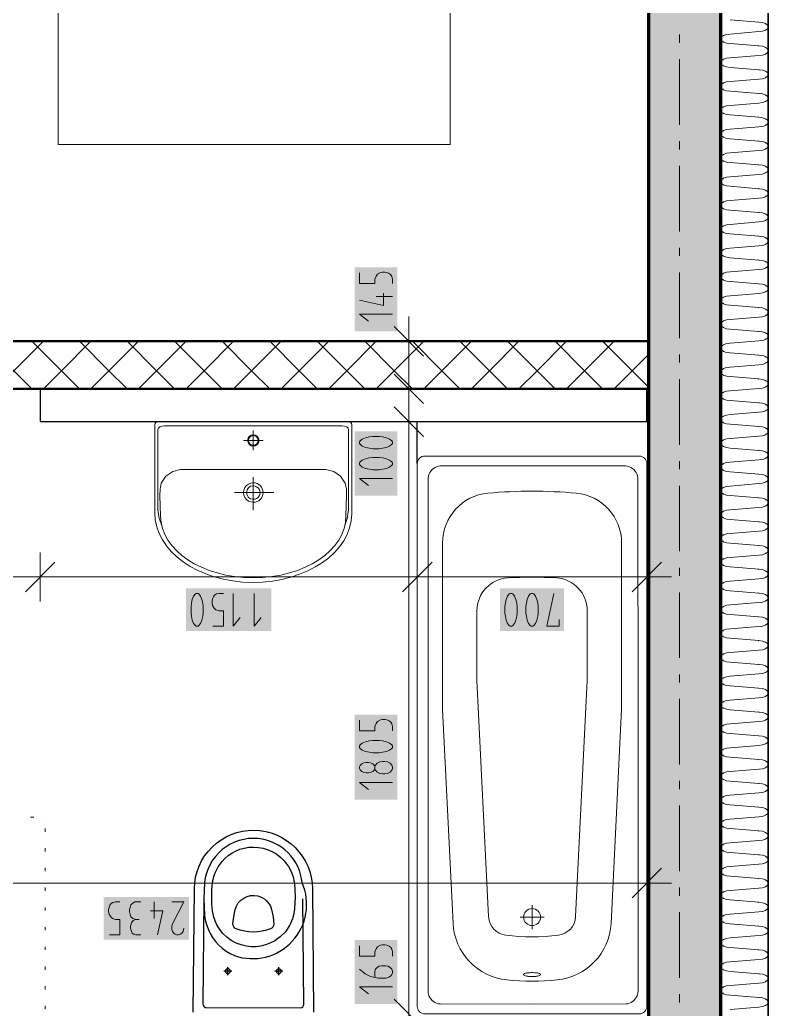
# Model space of a CAD drawing. Header units: millimetres. Extents: x 0 to 594, y 0 to 420.
# Drawn here: x 526.17 to 549.56, y 242.25 to 273.16 of the extents above; entities that cross this region are included whole.
import ezdxf

# ---------------------------------------------------------------- set-up
doc = ezdxf.new("R2010")
doc.units = ezdxf.units.MM
doc.header["$LTSCALE"] = 8
for name, color, linetype in [('PDF_Instalacni prizdivka do 1m', 7, 'Continuous'), ('PDF_Koty delkove', 7, 'Continuous'), ('PDF_Kuchyne', 7, 'Continuous'), ('PDF_Osy hlavni', 7, 'Continuous'), ('PDF_Pricky zdene', 7, 'Continuous'), ('PDF_Sanita', 7, 'Continuous'), ('PDF_Steny obvodove nosne', 7, 'Continuous'), ('PDF_Zatepleni', 7, 'Continuous')]:
    doc.layers.add(name, color=color, linetype=linetype)

msp = doc.modelspace()

# ---------------------------------------------------------------- linework, layer by layer
at = {"layer": 'PDF_Instalacni prizdivka do 1m', "lineweight": 25}
msp.add_lwpolyline([(545.764, 261.631), (526.802, 261.631), (526.802, 260.606), (545.764, 260.606)], close=True, dxfattribs=at)
msp.add_lwpolyline([(538.589, 259.295), (538.589, 260.606)], dxfattribs=at)
at = {"layer": 'PDF_Koty delkove', "lineweight": 18}
for points in [[(536.787, 265.249), (536.787, 264.92), (537.265, 264.92), (537.265, 265.057), (537.3, 265.153), (537.351, 265.208), (537.436, 265.262), (537.503, 265.276), (537.572, 265.276), (537.641, 265.262), (537.708, 265.235), (537.76, 265.194), (537.795, 265.14), (537.812, 265.057), (537.812, 264.92)], [(537.538, 264.619), (537.538, 264.235), (536.787, 264.4)], [(537.812, 264.51), (537.3, 264.51)], [(537.812, 263.962), (536.787, 263.962), (537.06, 263.743)], [(538.324, 263.117), (538.324, 263.886)], [(538.786, 262.656), (537.863, 263.578)], [(539.093, 263.117), (538.324, 263.117), (537.556, 263.117)], [(538.324, 184.193), (538.324, 185.679), (538.324, 185.91), (538.324, 188.419), (538.324, 189.039), (538.324, 195.14), (538.324, 205.564), (538.324, 206.742), (538.324, 208.844), (538.324, 212.02), (538.324, 213.712), (538.324, 238.312), (538.324, 240.413), (538.324, 242.105), (538.324, 260.606), (538.324, 261.631), (538.324, 263.117)], [(538.786, 261.169), (537.863, 262.092)], [(539.093, 261.631), (538.324, 261.631), (537.556, 261.631)], [(538.786, 260.144), (537.863, 261.067)], [(539.093, 260.606), (538.324, 260.606), (537.556, 260.606)], [(536.975, 259.447), (536.872, 259.406), (536.803, 259.351), (536.787, 259.323), (536.787, 259.269), (536.803, 259.241), (536.872, 259.187), (536.975, 259.146), (537.095, 259.118), (537.196, 259.104), (537.401, 259.104), (537.503, 259.118), (537.623, 259.146), (537.726, 259.187), (537.795, 259.241), (537.812, 259.269), (537.812, 259.323), (537.795, 259.351), (537.726, 259.406), (537.623, 259.447), (537.503, 259.474), (537.401, 259.488)], [(537.401, 259.488), (537.196, 259.488), (537.095, 259.474), (536.975, 259.447)], [(537.812, 258.831), (536.787, 258.831), (537.06, 258.612)], [(526.802, 256.523), (526.802, 255.754), (526.802, 254.986)], [(538.589, 256.523), (538.589, 255.754), (538.589, 254.986)], [(545.764, 256.523), (545.764, 255.754), (545.764, 254.986)], [(527.263, 256.216), (526.341, 255.293)], [(539.051, 256.216), (538.128, 255.293)], [(546.226, 256.216), (545.303, 255.293)], [(545.764, 255.754), (541.232, 255.754), (538.589, 255.754), (537.823, 255.754), (526.802, 255.754), (515.63, 255.754), (514.502, 255.754), (496.155, 255.754), (493.387, 255.754), (481.087, 255.754), (478.935, 255.754)], [(545.764, 255.754), (546.533, 255.754)], [(531.532, 254.524), (531.559, 254.405), (531.6, 254.302), (531.655, 254.233), (531.682, 254.217), (531.737, 254.217), (531.765, 254.233), (531.819, 254.302), (531.86, 254.405), (531.888, 254.524), (531.902, 254.626), (531.902, 254.831), (531.888, 254.933), (531.86, 255.053), (531.819, 255.156), (531.765, 255.224), (531.737, 255.242), (531.682, 255.242), (531.655, 255.224), (531.6, 255.156), (531.559, 255.053), (531.532, 254.933), (531.518, 254.831)], [(532.202, 254.217), (532.531, 254.217), (532.531, 254.695), (532.394, 254.695), (532.298, 254.729), (532.243, 254.781), (532.189, 254.866), (532.175, 254.933), (532.175, 255.002), (532.189, 255.071), (532.216, 255.138), (532.257, 255.19), (532.312, 255.224), (532.394, 255.242), (532.531, 255.242)], [(532.832, 255.242), (532.832, 254.217), (533.051, 254.49)], [(533.489, 255.242), (533.489, 254.217), (533.708, 254.49)], [(541.985, 254.831), (541.985, 254.626), (541.999, 254.524), (542.026, 254.405), (542.067, 254.302), (542.121, 254.233), (542.149, 254.217), (542.203, 254.217), (542.231, 254.233), (542.286, 254.302), (542.327, 254.405), (542.355, 254.524), (542.369, 254.626), (542.369, 254.831), (542.355, 254.933), (542.327, 255.053), (542.286, 255.156), (542.231, 255.224), (542.203, 255.242)], [(542.203, 255.242), (542.149, 255.242), (542.121, 255.224), (542.067, 255.156), (542.026, 255.053), (541.999, 254.933), (541.985, 254.831)], [(543.026, 254.421), (543.026, 254.217), (542.642, 254.217), (542.86, 255.242)], [(531.518, 254.831), (531.518, 254.626), (531.532, 254.524)], [(536.787, 251.276), (536.787, 250.947), (537.265, 250.947), (537.265, 251.084), (537.3, 251.179), (537.351, 251.235), (537.436, 251.289), (537.503, 251.303), (537.572, 251.303), (537.641, 251.289), (537.708, 251.262), (537.76, 251.221), (537.795, 251.166), (537.812, 251.084), (537.812, 250.947)], [(537.265, 249.742), (537.247, 249.715), (537.196, 249.674), (537.128, 249.647), (537.06, 249.633), (536.991, 249.633), (536.923, 249.647), (536.855, 249.674), (536.803, 249.729), (536.787, 249.77), (536.787, 249.824), (536.803, 249.865), (536.855, 249.92)], [(536.855, 249.92), (536.923, 249.948), (536.991, 249.961), (537.06, 249.961), (537.128, 249.948), (537.196, 249.92), (537.247, 249.879), (537.265, 249.852)], [(537.812, 249.332), (536.787, 249.332), (537.06, 249.113)], [(545.764, 246.96), (545.764, 246.191), (545.764, 245.422)], [(546.226, 246.652), (545.303, 245.73)], [(545.764, 246.191), (529.394, 246.191), (520.806, 246.191), (519.217, 246.191), (511.53, 246.191), (509.941, 246.191), (496.155, 246.191)], [(545.764, 246.191), (546.533, 246.191)], [(528.97, 244.576), (529.298, 244.576), (529.298, 245.053), (529.161, 245.053), (529.066, 245.088), (529.011, 245.14), (528.957, 245.225), (528.943, 245.292), (528.943, 245.361), (528.957, 245.43), (528.984, 245.497), (529.025, 245.549), (529.079, 245.583), (529.161, 245.601), (529.298, 245.601)], [(529.614, 245.43), (529.6, 245.361), (529.6, 245.292), (529.614, 245.207), (529.641, 245.14), (529.696, 245.088), (529.791, 245.053)], [(529.955, 245.601), (529.764, 245.601), (529.696, 245.566), (529.641, 245.515), (529.614, 245.43)], [(530.366, 245.601), (530.366, 245.088)], [(530.914, 245.601), (531.297, 245.601), (530.941, 244.917), (530.914, 244.848), (530.914, 244.746), (530.941, 244.678), (530.982, 244.627), (531.023, 244.592), (531.078, 244.576), (531.132, 244.576), (531.187, 244.592), (531.228, 244.627), (531.269, 244.678), (531.297, 244.78)], [(530.257, 245.327), (530.64, 245.327), (530.475, 244.576)], [(529.955, 244.576), (529.791, 244.576), (529.736, 244.592), (529.682, 244.627), (529.654, 244.678), (529.627, 244.78), (529.627, 244.848), (529.654, 244.951), (529.709, 245.02), (529.791, 245.053), (529.9, 245.053)], [(536.787, 244.236), (536.787, 243.908), (537.265, 243.908), (537.265, 244.045), (537.3, 244.14), (537.351, 244.195), (537.436, 244.25), (537.503, 244.264), (537.572, 244.264), (537.641, 244.25), (537.708, 244.222), (537.76, 244.181), (537.795, 244.127), (537.812, 244.045), (537.812, 243.908)], [(537.265, 243.251), (537.265, 243.442), (537.282, 243.497), (537.316, 243.538), (537.351, 243.565), (537.401, 243.593), (537.47, 243.606), (537.606, 243.606), (537.675, 243.593), (537.726, 243.565), (537.76, 243.538), (537.795, 243.497), (537.812, 243.442), (537.812, 243.388), (537.795, 243.333), (537.76, 243.292), (537.726, 243.265), (537.675, 243.237), (537.606, 243.223), (537.367, 243.223), (537.128, 243.278)], [(537.128, 243.278), (536.957, 243.36), (536.787, 243.497)], [(537.812, 242.949), (536.787, 242.949), (537.06, 242.731)], [(538.786, 241.643), (537.863, 242.566)]]:
    msp.add_lwpolyline(points, dxfattribs=at)
for points in [[(537.401, 260.145), (537.196, 260.145), (537.095, 260.131), (536.975, 260.104), (536.872, 260.063), (536.803, 260.008), (536.787, 259.98), (536.787, 259.926), (536.803, 259.898), (536.872, 259.844), (536.975, 259.803), (537.095, 259.775), (537.196, 259.761), (537.401, 259.761), (537.503, 259.775), (537.623, 259.803), (537.726, 259.844), (537.795, 259.898), (537.812, 259.926), (537.812, 259.98), (537.795, 260.008), (537.726, 260.063), (537.623, 260.104), (537.503, 260.131)], [(541.328, 254.831), (541.328, 254.626), (541.342, 254.524), (541.369, 254.405), (541.41, 254.302), (541.464, 254.233), (541.492, 254.217), (541.546, 254.217), (541.574, 254.233), (541.629, 254.302), (541.67, 254.405), (541.697, 254.524), (541.711, 254.626), (541.711, 254.831), (541.697, 254.933), (541.67, 255.053), (541.629, 255.156), (541.574, 255.224), (541.546, 255.242), (541.492, 255.242), (541.464, 255.224), (541.41, 255.156), (541.369, 255.053), (541.342, 254.933)], [(537.401, 250.646), (537.196, 250.646), (537.095, 250.632), (536.975, 250.605), (536.872, 250.564), (536.803, 250.509), (536.787, 250.481), (536.787, 250.427), (536.803, 250.399), (536.872, 250.345), (536.975, 250.304), (537.095, 250.276), (537.196, 250.262), (537.401, 250.262), (537.503, 250.276), (537.623, 250.304), (537.726, 250.345), (537.795, 250.399), (537.812, 250.427), (537.812, 250.481), (537.795, 250.509), (537.726, 250.564), (537.623, 250.605), (537.503, 250.632)], [(537.572, 249.989), (537.503, 249.989), (537.418, 249.975), (537.333, 249.934), (537.282, 249.879), (537.265, 249.852), (537.265, 249.742), (537.282, 249.715), (537.333, 249.66), (537.418, 249.619), (537.503, 249.605), (537.572, 249.605), (537.657, 249.619), (537.743, 249.66), (537.795, 249.715), (537.812, 249.77), (537.812, 249.824), (537.795, 249.879), (537.743, 249.934), (537.657, 249.975)]]:
    msp.add_lwpolyline(points, close=True, dxfattribs=at)
at = {"layer": 'PDF_Koty delkove', "color": 7, "lineweight": 18, "true_color": 0xffffff, "transparency": 33554559}
for points in [[(537.966, 263.424), (537.966, 265.429), (536.633, 263.424), (536.633, 265.429)], [(537.966, 258.293), (537.966, 260.298), (536.633, 258.293), (536.633, 260.298)], [(534.027, 255.396), (531.365, 255.396), (534.027, 254.063), (531.365, 254.063)], [(543.179, 255.396), (541.174, 255.396), (543.179, 254.063), (541.174, 254.063)], [(537.966, 248.794), (537.966, 251.456), (536.633, 248.794), (536.633, 251.456)], [(531.451, 245.755), (528.789, 245.755), (531.451, 244.422), (528.789, 244.422)], [(537.966, 242.412), (537.966, 244.417), (536.633, 242.412), (536.633, 244.417)]]:
    msp.add_solid(points, dxfattribs=at)
at = {"layer": 'PDF_Kuchyne', "lineweight": 13}
msp.add_lwpolyline([(527.366, 263.117), (521.216, 263.117), (521.216, 275.417), (527.366, 275.417), (527.366, 269.267), (539.614, 269.267), (539.614, 275.417), (545.764, 275.417)], dxfattribs=at)
at = {"layer": 'PDF_Osy hlavni', "lineweight": 18}
for points in [[(546.789, 272.442), (546.789, 272.698)], [(546.789, 269.88), (546.789, 271.929)], [(546.789, 269.111), (546.789, 269.367)], [(546.789, 266.548), (546.789, 268.598)], [(546.789, 265.78), (546.789, 266.036)], [(546.789, 263.217), (546.789, 265.267)], [(546.789, 262.448), (546.789, 262.705)], [(546.789, 259.886), (546.789, 261.936)], [(546.789, 259.117), (546.789, 259.373)], [(546.789, 256.555), (546.789, 258.605)], [(546.789, 255.786), (546.789, 256.042)], [(546.789, 253.223), (546.789, 255.273)], [(546.789, 252.455), (546.789, 252.711)], [(546.789, 249.892), (546.789, 251.942)], [(546.789, 249.123), (546.789, 249.38)], [(546.789, 246.561), (546.789, 248.611)], [(546.789, 245.792), (546.789, 246.048)], [(546.789, 243.23), (546.789, 245.28)], [(546.789, 242.461), (546.789, 242.717)]]:
    msp.add_lwpolyline(points, dxfattribs=at)
at = {"layer": 'PDF_Pricky zdene', "lineweight": 50}
msp.add_lwpolyline([(513.682, 261.631), (514.502, 261.631), (515.63, 261.631), (515.681, 261.631), (545.764, 261.631), (545.816, 261.631), (545.816, 263.117), (545.764, 263.117), (515.681, 263.117), (513.682, 263.117)], dxfattribs=at)
at = {"layer": 'PDF_Pricky zdene', "lineweight": 9}
for points in [[(526.546, 261.631), (525.982, 262.194), (525.06, 263.117)], [(526.905, 263.117), (525.982, 262.194), (525.418, 261.631)], [(528.032, 261.631), (527.468, 262.194), (526.546, 263.117)], [(528.391, 263.117), (527.468, 262.194), (526.905, 261.631)], [(529.518, 261.631), (528.954, 262.194), (528.032, 263.117)], [(529.877, 263.117), (528.954, 262.194), (528.391, 261.631)], [(531.004, 261.631), (530.441, 262.194), (529.518, 263.117)], [(531.363, 263.117), (530.441, 262.194), (529.877, 261.631)], [(532.491, 261.631), (531.927, 262.194), (531.004, 263.117)], [(532.849, 263.117), (531.927, 262.194), (531.363, 261.631)], [(533.977, 261.631), (533.413, 262.194), (532.491, 263.117)], [(534.336, 263.117), (533.413, 262.194), (532.849, 261.631)], [(535.463, 261.631), (534.899, 262.194), (533.977, 263.117)], [(535.822, 263.117), (534.899, 262.194), (534.336, 261.631)], [(536.949, 261.631), (536.386, 262.194), (535.463, 263.117)], [(537.308, 263.117), (536.386, 262.194), (535.822, 261.631)], [(538.436, 261.631), (537.872, 262.194), (536.949, 263.117)], [(538.794, 263.117), (537.872, 262.194), (537.308, 261.631)], [(539.922, 261.631), (539.358, 262.194), (538.436, 263.117)], [(540.281, 263.117), (539.358, 262.194), (538.794, 261.631)], [(541.408, 261.631), (540.844, 262.194), (539.922, 263.117)], [(541.767, 263.117), (540.844, 262.194), (540.281, 261.631)], [(542.894, 261.631), (542.331, 262.194), (541.408, 263.117)], [(543.253, 263.117), (542.331, 262.194), (541.767, 261.631)], [(544.381, 261.631), (543.817, 262.194), (542.894, 263.117)], [(544.739, 263.117), (543.817, 262.194), (543.253, 261.631)], [(545.816, 261.682), (545.303, 262.194), (544.381, 263.117)], [(545.816, 262.707), (545.303, 262.194), (544.739, 261.631)]]:
    msp.add_lwpolyline(points, dxfattribs=at)
at = {"layer": 'PDF_Sanita', "lineweight": 13}
for points in [[(530.389, 257.755), (530.389, 260.512, -0.4142), (530.481, 260.606), (530.483, 260.606), (530.503, 260.606), (536.426, 260.606), (536.445, 260.606), (536.448, 260.606), (536.445, 260.606), (536.426, 260.606)], [(536.445, 260.606, -0.41426), (536.539, 260.512), (536.539, 257.744, -0.003183), (536.539, 257.724)], [(542.997, 244.564, 0.364872), (543.537, 245.144), (543.9, 252.516), (543.899, 254.701, 0.395998), (542.938, 255.724, 0.031047), (541.416, 255.724, 0.395991), (540.455, 254.701), (540.453, 252.516), (540.817, 245.144, 0.364869), (541.356, 244.564)]]:
    msp.add_lwpolyline(points, format="xyb", dxfattribs=at)
for points in [[(530.485, 260.363), (530.484, 258.856)], [(536.239, 260.47), (530.69, 260.471)], [(533.464, 260.324), (533.464, 259.713)], [(536.444, 260.363), (536.444, 257.852), (536.403, 257.583), (536.324, 257.363)], [(533.159, 260.018), (533.77, 260.018)], [(536.361, 257.652), (536.382, 258.3), (536.379, 258.498), (536.34, 258.686), (536.195, 258.902), (535.977, 259.049), (535.735, 259.106), (535.48, 259.112), (531.449, 259.113), (531.194, 259.106), (530.951, 259.049), (530.733, 258.902), (530.589, 258.687), (530.549, 258.498), (530.545, 258.3), (530.567, 257.652)], [(538.928, 250.817), (538.929, 258.849), (538.939, 258.907), (538.955, 258.959), (538.982, 259.017), (539.012, 259.062), (539.054, 259.108), (539.095, 259.143), (539.15, 259.177), (539.21, 259.202), (539.256, 259.214), (539.303, 259.221), (542.208, 259.222), (545.112, 259.221), (545.159, 259.214), (545.205, 259.202), (545.265, 259.177), (545.32, 259.143), (545.362, 259.108), (545.403, 259.062), (545.433, 259.017), (545.46, 258.959), (545.476, 258.907), (545.486, 258.849), (545.488, 250.817), (545.488, 242.828), (545.481, 242.751), (545.472, 242.712), (545.46, 242.674), (545.435, 242.622), (545.403, 242.573), (545.361, 242.526), (545.32, 242.492), (545.275, 242.463), (545.225, 242.44), (545.17, 242.423), (545.112, 242.414), (542.208, 242.412)], [(530.482, 257.845), (530.484, 258.856)], [(533.464, 258.866), (533.464, 257.837)], [(532.872, 258.39), (534.108, 258.39)], [(530.484, 257.852), (530.525, 257.583), (530.605, 257.363)], [(542.208, 242.412), (539.303, 242.414), (539.246, 242.423), (539.19, 242.44), (539.14, 242.463), (539.095, 242.492), (539.054, 242.526), (539.012, 242.573), (538.98, 242.622), (538.955, 242.674), (538.943, 242.712), (538.934, 242.751), (538.928, 242.828), (538.928, 250.817)], [(526.608, 248.255), (526.505, 248.255)], [(526.956, 248.255), (526.956, 248.255)], [(526.956, 248.255), (526.956, 248.255)], [(526.956, 247.791), (526.956, 247.893)], [(526.956, 247.176), (526.956, 247.278)], [(526.956, 246.561), (526.956, 246.663)], [(526.956, 245.946), (526.956, 246.048)], [(526.956, 245.331), (526.956, 245.433)], [(542.177, 245.501), (542.177, 244.755)], [(541.804, 245.128), (542.55, 245.128)], [(526.956, 244.716), (526.956, 244.818)], [(526.956, 244.101), (526.956, 244.203)], [(526.956, 243.486), (526.956, 243.589)], [(542.023, 243.283), (541.999, 243.287), (541.971, 243.294), (541.943, 243.303), (541.92, 243.317), (541.91, 243.333), (541.92, 243.349), (541.943, 243.362), (541.971, 243.372), (541.999, 243.379), (542.023, 243.383), (542.043, 243.386), (542.06, 243.388), (542.074, 243.39), (542.086, 243.391), (542.096, 243.392), (542.105, 243.392), (542.133, 243.394), (542.161, 243.394), (542.201, 243.394), (542.248, 243.392), (542.258, 243.392), (542.268, 243.391), (542.28, 243.39), (542.294, 243.388), (542.311, 243.386), (542.331, 243.383), (542.355, 243.379), (542.382, 243.372), (542.411, 243.362), (542.434, 243.349), (542.443, 243.333), (542.434, 243.317), (542.411, 243.303), (542.382, 243.294), (542.355, 243.287), (542.331, 243.283), (542.311, 243.28), (542.294, 243.278), (542.28, 243.276), (542.268, 243.275), (542.258, 243.274), (542.248, 243.274), (542.24, 243.273), (542.215, 243.272), (542.189, 243.271), (542.148, 243.272)], [(542.148, 243.272), (542.096, 243.274), (542.086, 243.275), (542.074, 243.276), (542.06, 243.278), (542.043, 243.28), (542.023, 243.283)], [(526.956, 242.871), (526.956, 242.974)], [(526.956, 242.256), (526.956, 242.359)]]:
    msp.add_lwpolyline(points, dxfattribs=at)
for points in [[(533.464, 260.197, 0.999997), (533.464, 259.84, 0.414202), (533.643, 260.018, 0.41419)], [(533.464, 260.169, 1.000071), (533.464, 259.868, 1.000025)], [(538.589, 259.295), (538.589, 259.294), (538.589, 242.34, 0.41423), (538.825, 242.105), (545.529, 242.105, 0.41423), (545.764, 242.34), (545.764, 259.294, 0.414233), (545.529, 259.529), (538.825, 259.529, 0.414227)], [(533.464, 258.696, 1.000031), (533.464, 258.085, 0.414192), (533.77, 258.39, 0.414231)], [(533.464, 258.179, 1.000002), (533.464, 258.602, 0.999969)], [(539.709, 244.933, 0.372026), (541.392, 243.168, 0.048465), (542.962, 243.168, 0.372028), (544.645, 244.933), (544.975, 251.628), (544.975, 256.819, 0.387973), (543.558, 258.37, 0.045249), (540.796, 258.37, 0.387973), (539.379, 256.819), (539.379, 251.628)], [(542.443, 245.128, 0.414202), (542.177, 245.395, 0.414207), (541.91, 245.128, 0.414223), (542.177, 244.862, 0.414218)]]:
    msp.add_lwpolyline(points, format="xyb", close=True, dxfattribs=at)
at = {"layer": 'PDF_Sanita', "lineweight": 25}
msp.add_lwpolyline([(531.586, 242.158), (531.623, 246.016), (531.633, 246.198), (531.661, 246.376), (531.707, 246.551), (531.769, 246.72), (531.848, 246.883), (531.943, 247.038), (532.052, 247.182), (532.175, 247.315), (532.311, 247.436), (532.458, 247.543), (532.614, 247.635), (532.778, 247.71), (532.949, 247.77), (533.124, 247.812), (533.303, 247.836), (533.485, 247.843, -0.409119), (535.312, 246.013), (535.343, 242.155)], format="xyb", dxfattribs=at)
for points in [[(534.991, 246.203), (534.973, 246.332), (534.944, 246.461), (534.904, 246.586), (534.853, 246.708), (534.792, 246.824), (534.72, 246.936), (534.64, 247.04), (534.551, 247.138), (534.453, 247.227), (534.349, 247.308), (534.238, 247.379), (534.121, 247.44), (534, 247.491), (533.874, 247.532), (533.746, 247.561), (533.615, 247.58), (533.465, 247.587), (533.315, 247.579), (533.167, 247.557), (533.021, 247.521), (532.88, 247.47), (532.744, 247.405), (532.615, 247.328), (532.494, 247.238), (532.383, 247.137), (532.282, 247.025), (532.193, 246.904), (532.116, 246.775), (532.052, 246.64), (532.001, 246.498), (531.965, 246.353), (531.944, 246.205), (531.925, 245.951), (531.919, 245.698), (531.925, 245.445), (531.943, 245.191), (531.964, 245.044), (532, 244.898), (532.05, 244.757), (532.114, 244.621), (532.191, 244.492), (532.28, 244.371), (532.381, 244.259), (532.492, 244.158), (532.613, 244.068), (532.742, 243.99), (532.877, 243.925, 0.655081)], [(532.671, 243.515, 0.414228), (532.594, 243.438, 0.414276), (532.671, 243.361, 0.414253), (532.748, 243.438, 0.414197)], [(534.26, 243.513, 0.414155), (534.183, 243.437, 0.414143), (534.26, 243.36, 0.414174), (534.337, 243.437, 0.41418)]]:
    msp.add_lwpolyline(points, format="xyb", close=True, dxfattribs=at)
for points in [[(534.209, 247.083), (534.26, 247.045), (534.323, 246.992), (534.432, 246.883), (534.528, 246.762), (534.561, 246.712), (534.645, 246.556), (534.706, 246.39), (534.708, 246.384), (534.743, 246.221), (534.761, 246.032), (534.761, 246.032), (534.762, 246.012), (534.768, 245.745), (534.755, 245.402), (534.754, 245.391), (534.733, 245.239), (534.731, 245.227), (534.689, 245.074), (534.628, 244.927), (534.595, 244.863), (534.466, 244.673), (534.305, 244.51), (534.142, 244.391), (533.963, 244.3), (533.848, 244.258), (533.702, 244.222), (533.553, 244.204), (533.403, 244.202), (533.254, 244.218), (533.087, 244.258), (532.927, 244.319), (532.776, 244.401), (532.638, 244.502), (532.506, 244.629), (532.394, 244.774), (532.394, 244.774), (532.326, 244.887), (532.27, 245.007), (532.229, 245.125), (532.187, 245.321), (532.171, 245.529), (532.171, 245.529), (532.166, 245.76), (532.171, 245.973), (532.188, 246.201), (532.209, 246.318), (532.242, 246.432), (532.242, 246.432), (532.271, 246.512), (532.271, 246.512), (532.365, 246.699), (532.489, 246.868), (532.581, 246.965), (532.684, 247.052), (532.795, 247.128), (532.913, 247.192), (533.046, 247.246), (533.184, 247.285), (533.325, 247.309), (533.468, 247.317), (533.624, 247.307), (533.776, 247.279), (533.925, 247.233), (534.066, 247.169), (534.066, 247.169), (534.164, 247.112), (534.197, 247.091), (534.209, 247.083)], [(533.604, 244.669), (533.466, 244.663), (533.329, 244.669), (533.193, 244.687), (533.059, 244.718), (532.928, 244.76), (532.886, 244.784), (532.853, 244.82), (532.833, 244.865), (532.828, 244.913), (532.852, 245.14), (532.898, 245.364), (532.898, 245.363), (532.937, 245.472), (532.996, 245.57), (533.073, 245.655), (533.166, 245.724), (533.271, 245.773), (533.382, 245.801), (533.497, 245.806), (533.611, 245.789), (533.686, 245.764), (533.757, 245.73), (533.823, 245.686), (533.882, 245.634), (533.934, 245.575), (533.978, 245.509), (534.012, 245.438), (534.036, 245.363), (534.036, 245.364), (534.081, 245.139), (534.105, 244.912), (534.1, 244.864), (534.08, 244.819), (534.047, 244.783), (534.005, 244.76)], [(531.919, 245.698), (531.888, 242.404), (531.896, 242.365), (531.918, 242.331), (531.951, 242.309), (531.99, 242.301), (531.991, 242.301), (534.939, 242.298), (534.939, 242.298), (534.979, 242.306), (535.012, 242.329), (535.034, 242.362), (535.041, 242.402), (535.015, 245.696)], [(534.672, 245.026), (534.663, 245.005)], [(534.005, 244.76), (533.874, 244.717), (533.74, 244.687), (533.604, 244.669)], [(532.671, 243.315), (532.671, 243.561)], [(534.26, 243.314), (534.26, 243.56)], [(532.794, 243.438), (532.548, 243.438)], [(534.383, 243.436), (534.137, 243.437)]]:
    msp.add_lwpolyline(points, dxfattribs=at)
at = {"layer": 'PDF_Sanita', "lineweight": 9}
msp.add_arc((542.177, 251.247), 6.734, 263.0014, 276.9986, dxfattribs=at)
at = {"layer": 'PDF_Sanita', "lineweight": 13}
for points in [[(536.445, 260.606), (536.445, 260.606), (536.445, 260.606), (536.445, 260.606)], [(530.389, 260.512), (530.389, 260.512), (530.389, 260.512), (530.389, 260.512)], [(530.69, 260.471), (530.576, 260.471), (530.485, 260.423), (530.485, 260.363)], [(536.444, 260.363), (536.444, 260.422), (536.353, 260.47), (536.239, 260.47)], [(533.464, 259.868), (533.464, 259.868), (533.464, 259.868), (533.464, 259.868)], [(533.464, 258.602), (533.464, 258.602), (533.464, 258.602), (533.464, 258.602)], [(533.464, 258.179), (533.464, 258.179), (533.464, 258.179), (533.464, 258.179)], [(530.389, 257.755), (530.377, 256.564), (531.744, 255.592), (533.442, 255.583)], [(530.567, 257.652), (530.567, 256.589), (531.865, 255.727), (533.465, 255.728)], [(533.442, 255.583), (535.141, 255.575), (536.527, 256.533), (536.539, 257.724)], [(533.465, 255.728), (535.065, 255.728), (536.361, 256.589), (536.361, 257.652)]]:
    msp.add_open_spline(points, degree=3, dxfattribs=at)
at = {"layer": 'PDF_Steny obvodove nosne', "lineweight": 70}
for points in [[(545.816, 276.801), (545.816, 263.117), (545.816, 261.631), (545.816, 242.105), (545.816, 240.413), (544.996, 240.413)], [(547.251, 238.158), (548.071, 238.158), (548.071, 240.413), (548.071, 276.801)]]:
    msp.add_lwpolyline(points, dxfattribs=at)
at = {"layer": 'PDF_Steny obvodove nosne', "color": 9, "lineweight": 9, "true_color": 0xc0c0c0, "transparency": 33554559}
msp.add_solid([(545.816, 276.801), (545.816, 240.413), (548.071, 276.801), (548.071, 240.413)], dxfattribs=at)
at = {"layer": 'PDF_Zatepleni', "lineweight": 35}
msp.add_lwpolyline([(548.071, 276.801), (548.071, 240.413), (548.071, 238.158), (547.251, 238.158), (547.251, 236.672), (548.737, 236.672), (549.557, 236.672), (549.557, 238.158), (549.557, 276.801)], dxfattribs=at)
at = {"layer": 'PDF_Zatepleni', "lineweight": 9}
for points in [[(548.368, 273.159), (549.26, 273.085)], [(548.368, 273.159), (548.368, 273.159)], [(549.557, 272.936), (549.534, 272.993), (549.47, 273.041), (549.373, 273.074), (549.26, 273.085)], [(549.26, 272.788), (549.373, 272.799), (549.47, 272.831), (549.534, 272.879), (549.557, 272.936)], [(549.26, 272.788), (548.368, 272.714), (548.253, 272.703), (548.157, 272.67), (548.092, 272.622), (548.071, 272.58)], [(548.071, 272.549), (548.092, 272.508), (548.157, 272.459), (548.253, 272.427), (548.368, 272.415)], [(548.368, 272.415), (549.26, 272.342)], [(548.368, 272.415), (548.368, 272.415)], [(549.557, 272.193), (549.534, 272.25), (549.47, 272.298), (549.373, 272.331), (549.26, 272.342)], [(549.26, 272.045), (548.368, 271.971)], [(549.26, 272.045), (549.373, 272.056), (549.47, 272.088), (549.534, 272.136), (549.557, 272.193)], [(548.368, 271.971), (548.253, 271.96), (548.157, 271.927), (548.092, 271.879), (548.071, 271.837)], [(548.071, 271.806), (548.092, 271.765), (548.157, 271.716), (548.253, 271.684), (548.368, 271.672), (549.26, 271.599)], [(548.368, 271.672), (548.368, 271.672)], [(549.557, 271.45), (549.534, 271.507), (549.47, 271.555), (549.373, 271.587), (549.26, 271.599)], [(549.26, 271.302), (549.373, 271.313), (549.47, 271.345), (549.534, 271.393), (549.557, 271.45)], [(548.368, 271.228), (548.253, 271.217), (548.157, 271.184), (548.092, 271.136), (548.071, 271.094)], [(548.071, 271.063), (548.092, 271.021), (548.157, 270.973), (548.253, 270.941), (548.368, 270.929), (549.26, 270.856)], [(549.26, 271.302), (548.368, 271.228)], [(548.368, 270.929), (548.368, 270.929)], [(549.557, 270.707), (549.534, 270.764), (549.47, 270.812), (549.373, 270.844), (549.26, 270.856)], [(548.368, 270.485), (548.253, 270.473), (548.157, 270.441), (548.092, 270.393), (548.071, 270.351)], [(549.26, 270.558), (548.368, 270.485)], [(549.26, 270.558), (549.373, 270.57), (549.47, 270.602), (549.534, 270.65), (549.557, 270.707)], [(548.071, 270.32), (548.092, 270.278), (548.157, 270.23), (548.253, 270.197), (548.368, 270.186)], [(548.368, 270.186), (549.26, 270.113)], [(548.368, 270.186), (548.368, 270.186)], [(549.557, 269.964), (549.534, 270.021), (549.47, 270.069), (549.373, 270.101), (549.26, 270.113)], [(549.26, 269.815), (549.373, 269.827), (549.47, 269.859), (549.534, 269.907), (549.557, 269.964)], [(548.368, 269.742), (548.253, 269.73), (548.157, 269.698), (548.092, 269.65), (548.071, 269.608)], [(548.071, 269.577), (548.092, 269.535), (548.157, 269.487), (548.253, 269.454), (548.368, 269.443)], [(549.26, 269.815), (548.368, 269.742)], [(548.368, 269.443), (549.26, 269.369)], [(548.368, 269.443), (548.368, 269.443)], [(549.47, 269.326), (549.373, 269.358), (549.26, 269.369)], [(549.26, 269.072), (549.373, 269.083), (549.47, 269.116), (549.534, 269.164), (549.557, 269.221)], [(549.557, 269.221), (549.534, 269.278), (549.47, 269.326)], [(548.368, 268.999), (548.253, 268.987), (548.157, 268.955), (548.092, 268.906), (548.071, 268.865)], [(549.26, 269.072), (548.368, 268.999)], [(548.071, 268.834), (548.092, 268.792), (548.157, 268.744), (548.253, 268.711), (548.368, 268.7)], [(548.368, 268.7), (549.26, 268.626)], [(548.368, 268.7), (548.368, 268.7)], [(549.557, 268.478), (549.534, 268.535), (549.47, 268.583), (549.373, 268.615), (549.26, 268.626)], [(549.26, 268.329), (548.368, 268.255)], [(549.26, 268.329), (549.373, 268.34), (549.47, 268.373), (549.534, 268.421), (549.557, 268.478)], [(548.157, 268.212), (548.092, 268.163), (548.071, 268.122)], [(548.071, 268.09), (548.092, 268.049), (548.157, 268), (548.253, 267.968), (548.368, 267.957)], [(548.368, 268.255), (548.253, 268.244), (548.157, 268.212)], [(548.368, 267.957), (549.26, 267.883)], [(548.368, 267.957), (548.368, 267.957)], [(549.557, 267.735), (549.534, 267.791), (549.47, 267.84), (549.373, 267.872), (549.26, 267.883)], [(549.26, 267.586), (549.373, 267.597), (549.47, 267.629), (549.534, 267.678), (549.557, 267.735)], [(548.368, 267.512), (548.253, 267.501), (548.157, 267.469), (548.092, 267.42), (548.071, 267.379)], [(549.26, 267.586), (548.368, 267.512)], [(548.071, 267.347), (548.092, 267.306), (548.157, 267.257), (548.253, 267.225), (548.368, 267.214)], [(548.368, 267.214), (549.26, 267.14)], [(548.368, 267.214), (548.368, 267.214)], [(549.557, 266.991), (549.534, 267.048), (549.47, 267.097), (549.373, 267.129), (549.26, 267.14)], [(548.368, 266.769), (548.253, 266.758), (548.157, 266.725), (548.092, 266.677), (548.071, 266.635)], [(549.26, 266.843), (548.368, 266.769)], [(549.26, 266.843), (549.373, 266.854), (549.47, 266.886), (549.534, 266.935), (549.557, 266.991)], [(548.071, 266.604), (548.092, 266.563), (548.157, 266.514), (548.253, 266.482), (548.368, 266.47)], [(548.368, 266.47), (549.26, 266.397)], [(548.368, 266.47), (548.368, 266.47)], [(549.557, 266.248), (549.534, 266.305), (549.47, 266.353), (549.373, 266.386), (549.26, 266.397)], [(549.26, 266.1), (549.373, 266.111), (549.47, 266.143), (549.534, 266.191), (549.557, 266.248)], [(548.368, 266.026), (548.253, 266.015), (548.157, 265.982), (548.092, 265.934), (548.071, 265.892)], [(548.071, 265.861), (548.092, 265.82), (548.157, 265.771), (548.253, 265.739), (548.368, 265.727)], [(549.26, 266.1), (548.368, 266.026)], [(548.368, 265.727), (549.26, 265.654)], [(548.368, 265.727), (548.368, 265.727)], [(549.557, 265.505), (549.534, 265.562), (549.47, 265.61), (549.373, 265.642), (549.26, 265.654)], [(549.26, 265.357), (549.373, 265.368), (549.47, 265.4), (549.534, 265.448), (549.557, 265.505)], [(548.368, 265.283), (548.253, 265.272), (548.157, 265.239), (548.092, 265.191), (548.071, 265.149)], [(549.26, 265.357), (548.368, 265.283)], [(548.071, 265.118), (548.092, 265.076), (548.157, 265.028), (548.253, 264.996), (548.368, 264.984)], [(548.368, 264.984), (549.26, 264.911)], [(548.368, 264.984), (548.368, 264.984)], [(549.557, 264.762), (549.534, 264.819), (549.47, 264.867), (549.373, 264.899), (549.26, 264.911)], [(549.26, 264.613), (548.368, 264.54)], [(549.26, 264.613), (549.373, 264.625), (549.47, 264.657), (549.534, 264.705), (549.557, 264.762)], [(548.368, 264.54), (548.253, 264.529), (548.157, 264.496), (548.092, 264.448), (548.071, 264.406)], [(548.071, 264.375), (548.092, 264.333), (548.157, 264.285), (548.253, 264.253), (548.368, 264.241), (549.26, 264.168)], [(548.368, 264.241), (548.368, 264.241)], [(549.26, 263.87), (549.373, 263.882), (549.47, 263.914), (549.534, 263.962), (549.557, 264.019), (549.534, 264.076), (549.47, 264.124), (549.373, 264.156), (549.26, 264.168)], [(548.368, 263.797), (548.253, 263.785), (548.157, 263.753), (548.092, 263.705), (548.071, 263.663)], [(549.26, 263.87), (548.368, 263.797)], [(548.071, 263.632), (548.092, 263.59), (548.157, 263.542), (548.253, 263.509), (548.368, 263.498), (549.26, 263.424)], [(548.368, 263.498), (548.368, 263.498)], [(549.557, 263.276), (549.534, 263.333), (549.47, 263.381), (549.373, 263.413), (549.26, 263.424)], [(548.368, 263.054), (548.253, 263.042), (548.157, 263.01), (548.092, 262.961), (548.071, 262.92)], [(549.26, 263.127), (548.368, 263.054)], [(549.26, 263.127), (549.373, 263.139), (549.47, 263.171), (549.534, 263.219), (549.557, 263.276)], [(548.071, 262.889), (548.092, 262.847), (548.157, 262.799), (548.253, 262.766), (548.368, 262.755), (549.26, 262.681)], [(548.368, 262.755), (548.368, 262.755)], [(549.557, 262.533), (549.534, 262.59), (549.47, 262.638), (549.373, 262.67), (549.26, 262.681)], [(549.26, 262.384), (549.373, 262.395), (549.47, 262.428), (549.534, 262.476), (549.557, 262.533)], [(548.368, 262.311), (548.253, 262.299), (548.157, 262.267), (548.092, 262.218), (548.071, 262.177)], [(548.071, 262.146), (548.092, 262.104), (548.157, 262.056), (548.253, 262.023), (548.368, 262.012), (549.26, 261.938)], [(549.26, 262.384), (548.368, 262.311)], [(548.368, 262.012), (548.368, 262.012)], [(549.557, 261.79), (549.534, 261.846), (549.47, 261.895), (549.373, 261.927), (549.26, 261.938)], [(549.26, 261.641), (549.373, 261.652), (549.47, 261.685), (549.534, 261.733), (549.557, 261.79)], [(548.368, 261.567), (548.253, 261.556), (548.157, 261.524), (548.092, 261.475), (548.071, 261.434)], [(549.26, 261.641), (548.368, 261.567)], [(548.071, 261.402), (548.092, 261.361), (548.157, 261.312), (548.253, 261.28), (548.368, 261.269), (549.26, 261.195)], [(548.368, 261.269), (548.368, 261.269)], [(549.26, 260.898), (549.373, 260.909), (549.47, 260.941), (549.534, 260.99), (549.557, 261.046), (549.534, 261.103), (549.47, 261.152), (549.373, 261.184), (549.26, 261.195)], [(549.26, 260.898), (548.368, 260.824)], [(548.368, 260.824), (548.253, 260.813), (548.157, 260.781), (548.092, 260.732), (548.071, 260.691)], [(548.071, 260.659), (548.092, 260.618), (548.157, 260.569), (548.253, 260.537), (548.368, 260.526)], [(548.368, 260.526), (549.26, 260.452)], [(548.368, 260.526), (548.368, 260.526)], [(549.557, 260.303), (549.534, 260.36), (549.47, 260.408), (549.373, 260.441), (549.26, 260.452)], [(549.26, 260.155), (549.373, 260.166), (549.47, 260.198), (549.534, 260.246), (549.557, 260.303)], [(548.368, 260.081), (548.253, 260.07), (548.157, 260.037), (548.092, 259.989), (548.071, 259.947)], [(549.26, 260.155), (548.368, 260.081)], [(548.071, 259.916), (548.092, 259.875), (548.157, 259.826), (548.253, 259.794), (548.368, 259.782)], [(548.368, 259.782), (549.26, 259.709)], [(548.368, 259.782), (548.368, 259.782)], [(549.557, 259.56), (549.534, 259.617), (549.47, 259.665), (549.373, 259.698), (549.26, 259.709)], [(548.368, 259.338), (548.253, 259.327), (548.157, 259.294), (548.092, 259.246), (548.071, 259.204)], [(549.26, 259.412), (548.368, 259.338)], [(549.26, 259.412), (549.373, 259.423), (549.47, 259.455), (549.534, 259.503), (549.557, 259.56)], [(548.071, 259.173), (548.092, 259.132), (548.157, 259.083), (548.253, 259.051), (548.368, 259.039)], [(548.368, 259.039), (549.26, 258.966)], [(548.368, 259.039), (548.368, 259.039)], [(549.557, 258.817), (549.534, 258.874), (549.47, 258.922), (549.373, 258.954), (549.26, 258.966)], [(549.26, 258.669), (549.373, 258.68), (549.47, 258.712), (549.534, 258.76), (549.557, 258.817)], [(548.368, 258.595), (548.253, 258.584), (548.157, 258.551), (548.092, 258.503), (548.071, 258.461)], [(548.071, 258.43), (548.092, 258.388), (548.157, 258.34), (548.253, 258.308), (548.368, 258.296)], [(549.26, 258.669), (548.368, 258.595)], [(548.368, 258.296), (549.26, 258.223)], [(548.368, 258.296), (548.368, 258.296)], [(549.557, 258.074), (549.534, 258.131), (549.47, 258.179), (549.373, 258.211), (549.26, 258.223)], [(548.368, 257.852), (548.253, 257.84), (548.157, 257.808), (548.092, 257.76), (548.071, 257.718)], [(549.26, 257.925), (548.368, 257.852)], [(549.26, 257.925), (549.373, 257.937), (549.47, 257.969), (549.534, 258.017), (549.557, 258.074)], [(548.071, 257.687), (548.092, 257.645), (548.157, 257.597), (548.253, 257.564), (548.368, 257.553)], [(548.368, 257.553), (549.26, 257.48)], [(548.368, 257.553), (548.368, 257.553)], [(549.557, 257.331), (549.534, 257.388), (549.47, 257.436), (549.373, 257.468), (549.26, 257.48)], [(549.26, 257.182), (548.368, 257.109)], [(549.26, 257.182), (549.373, 257.194), (549.47, 257.226), (549.534, 257.274), (549.557, 257.331)], [(548.368, 257.109), (548.253, 257.097), (548.157, 257.065), (548.092, 257.017), (548.071, 256.975)], [(548.071, 256.944), (548.092, 256.902), (548.157, 256.854), (548.253, 256.821), (548.368, 256.81)], [(548.368, 256.81), (549.26, 256.736)], [(548.368, 256.81), (548.368, 256.81)], [(549.557, 256.588), (549.534, 256.645), (549.47, 256.693), (549.373, 256.725), (549.26, 256.736)], [(549.26, 256.439), (549.373, 256.45), (549.47, 256.483), (549.534, 256.531), (549.557, 256.588)], [(548.368, 256.366), (548.253, 256.354), (548.157, 256.322), (548.092, 256.273), (548.071, 256.232)], [(549.26, 256.439), (548.368, 256.366)], [(548.071, 256.201), (548.092, 256.159), (548.157, 256.111), (548.253, 256.078), (548.368, 256.067)], [(548.368, 256.067), (549.26, 255.993)], [(548.368, 256.067), (548.368, 256.067)], [(549.557, 255.845), (549.534, 255.902), (549.47, 255.95), (549.373, 255.982), (549.26, 255.993)], [(548.368, 255.622), (548.253, 255.611), (548.157, 255.579), (548.092, 255.53), (548.071, 255.489)], [(549.26, 255.696), (548.368, 255.622)], [(549.26, 255.696), (549.373, 255.707), (549.47, 255.74), (549.534, 255.788), (549.557, 255.845)], [(548.071, 255.457), (548.092, 255.416), (548.157, 255.367), (548.253, 255.335), (548.368, 255.324)], [(548.368, 255.324), (549.26, 255.25)], [(548.368, 255.324), (548.368, 255.324)], [(549.557, 255.102), (549.534, 255.158), (549.47, 255.207), (549.373, 255.239), (549.26, 255.25)], [(549.26, 254.953), (549.373, 254.964), (549.47, 254.996), (549.534, 255.045), (549.557, 255.102)], [(548.368, 254.879), (548.253, 254.868), (548.157, 254.836), (548.092, 254.787), (548.071, 254.746)], [(548.071, 254.714), (548.092, 254.673), (548.157, 254.624), (548.253, 254.592), (548.368, 254.581)], [(549.26, 254.953), (548.368, 254.879)], [(548.368, 254.581), (549.26, 254.507)], [(548.368, 254.581), (548.368, 254.581)], [(549.557, 254.358), (549.534, 254.415), (549.47, 254.464), (549.373, 254.496), (549.26, 254.507)], [(548.368, 254.136), (548.253, 254.125), (548.157, 254.092), (548.092, 254.044), (548.071, 254.002)], [(549.26, 254.21), (548.368, 254.136)], [(549.26, 254.21), (549.373, 254.221), (549.47, 254.253), (549.534, 254.302), (549.557, 254.358)], [(548.071, 253.971), (548.092, 253.93), (548.157, 253.881), (548.253, 253.849), (548.368, 253.838)], [(548.368, 253.838), (549.26, 253.764)], [(548.368, 253.838), (548.368, 253.838)], [(549.557, 253.615), (549.534, 253.672), (549.47, 253.72), (549.373, 253.753), (549.26, 253.764)], [(549.26, 253.467), (548.368, 253.393)], [(549.26, 253.467), (549.373, 253.478), (549.47, 253.51), (549.534, 253.558), (549.557, 253.615)], [(548.368, 253.393), (548.253, 253.382), (548.157, 253.349), (548.092, 253.301), (548.071, 253.259)], [(548.071, 253.228), (548.092, 253.187), (548.157, 253.138), (548.253, 253.106), (548.368, 253.094)], [(548.368, 253.094), (549.26, 253.021)], [(548.368, 253.094), (548.368, 253.094)], [(549.557, 252.872), (549.534, 252.929), (549.47, 252.977), (549.373, 253.009), (549.26, 253.021)], [(549.26, 252.724), (549.373, 252.735), (549.47, 252.767), (549.534, 252.815), (549.557, 252.872)], [(548.368, 252.65), (548.253, 252.639), (548.157, 252.606), (548.092, 252.558), (548.071, 252.516)], [(549.26, 252.724), (548.368, 252.65)], [(548.071, 252.485), (548.092, 252.443), (548.157, 252.395), (548.253, 252.363), (548.368, 252.351)], [(548.368, 252.351), (549.26, 252.278)], [(548.368, 252.351), (548.368, 252.351)], [(549.557, 252.129), (549.534, 252.186), (549.47, 252.234), (549.373, 252.266), (549.26, 252.278)], [(548.368, 251.907), (548.253, 251.896), (548.157, 251.863), (548.092, 251.815), (548.071, 251.773)], [(549.26, 251.98), (548.368, 251.907)], [(549.26, 251.98), (549.373, 251.992), (549.47, 252.024), (549.534, 252.072), (549.557, 252.129)], [(548.071, 251.742), (548.092, 251.7), (548.157, 251.652)], [(548.157, 251.652), (548.253, 251.62), (548.368, 251.608)], [(548.368, 251.608), (549.26, 251.535)], [(548.368, 251.608), (548.368, 251.608)], [(549.557, 251.386), (549.534, 251.443), (549.47, 251.491), (549.373, 251.523), (549.26, 251.535)], [(549.26, 251.237), (549.373, 251.249), (549.47, 251.281), (549.534, 251.329), (549.557, 251.386)], [(548.368, 251.164), (548.253, 251.152), (548.157, 251.12), (548.092, 251.072), (548.071, 251.03)], [(548.071, 250.999), (548.092, 250.957), (548.157, 250.909), (548.253, 250.876), (548.368, 250.865)], [(549.26, 251.237), (548.368, 251.164)], [(548.368, 250.865), (549.26, 250.791)], [(548.368, 250.865), (548.368, 250.865)], [(549.47, 250.748), (549.373, 250.78), (549.26, 250.791)], [(549.557, 250.643), (549.534, 250.7), (549.47, 250.748)], [(548.368, 250.421), (548.253, 250.409), (548.157, 250.377), (548.092, 250.328), (548.071, 250.287)], [(549.26, 250.494), (548.368, 250.421)], [(549.26, 250.494), (549.373, 250.506), (549.47, 250.538), (549.534, 250.586), (549.557, 250.643)], [(548.071, 250.256), (548.092, 250.214), (548.157, 250.166), (548.253, 250.133), (548.368, 250.122)], [(548.368, 250.122), (549.26, 250.048)], [(548.368, 250.122), (548.368, 250.122)], [(549.557, 249.9), (549.534, 249.957), (549.47, 250.005), (549.373, 250.037), (549.26, 250.048)], [(549.26, 249.751), (548.368, 249.678)], [(549.26, 249.751), (549.373, 249.762), (549.47, 249.795), (549.534, 249.843), (549.557, 249.9)], [(548.157, 249.634), (548.092, 249.585), (548.071, 249.544)], [(548.071, 249.513), (548.092, 249.471), (548.157, 249.423), (548.253, 249.39), (548.368, 249.379)], [(548.368, 249.678), (548.253, 249.666), (548.157, 249.634)], [(548.368, 249.379), (549.26, 249.305)], [(548.368, 249.379), (548.368, 249.379)], [(549.557, 249.157), (549.534, 249.213), (549.47, 249.262), (549.373, 249.294), (549.26, 249.305)], [(549.26, 249.008), (549.373, 249.019), (549.47, 249.052), (549.534, 249.1), (549.557, 249.157)], [(548.368, 248.934), (548.253, 248.923), (548.157, 248.891), (548.092, 248.842), (548.071, 248.801)], [(549.26, 249.008), (548.368, 248.934)], [(548.071, 248.769), (548.092, 248.728), (548.157, 248.679), (548.253, 248.647), (548.368, 248.636)], [(548.368, 248.636), (549.26, 248.562)], [(548.368, 248.636), (548.368, 248.636)], [(549.557, 248.413), (549.534, 248.47), (549.47, 248.519), (549.373, 248.551), (549.26, 248.562)], [(548.368, 248.191), (548.253, 248.18), (548.157, 248.148), (548.092, 248.099), (548.071, 248.058)], [(549.26, 248.265), (548.368, 248.191)], [(549.26, 248.265), (549.373, 248.276)], [(549.373, 248.276), (549.47, 248.308), (549.534, 248.357), (549.557, 248.413)], [(548.071, 248.026), (548.092, 247.985), (548.157, 247.936), (548.253, 247.904), (548.368, 247.893)], [(548.368, 247.893), (549.26, 247.819)], [(548.368, 247.893), (548.368, 247.893)], [(549.557, 247.67), (549.534, 247.727), (549.47, 247.775), (549.373, 247.808), (549.26, 247.819)], [(549.26, 247.522), (549.373, 247.533), (549.47, 247.565), (549.534, 247.613), (549.557, 247.67)], [(548.368, 247.448), (548.253, 247.437), (548.157, 247.404), (548.092, 247.356), (548.071, 247.314)], [(548.071, 247.283), (548.092, 247.242), (548.157, 247.193), (548.253, 247.161), (548.368, 247.149)], [(549.26, 247.522), (548.368, 247.448)], [(548.368, 247.149), (549.26, 247.076)], [(548.368, 247.149), (548.368, 247.149)], [(549.557, 246.927), (549.534, 246.984), (549.47, 247.032), (549.373, 247.065), (549.26, 247.076)], [(548.368, 246.705), (548.253, 246.694), (548.157, 246.661), (548.092, 246.613), (548.071, 246.571)], [(549.26, 246.779), (548.368, 246.705)], [(549.26, 246.779), (549.373, 246.79), (549.47, 246.822), (549.534, 246.87), (549.557, 246.927)], [(548.071, 246.54), (548.092, 246.499), (548.157, 246.45), (548.253, 246.418), (548.368, 246.406)], [(548.368, 246.406), (549.26, 246.333)], [(548.368, 246.406), (548.368, 246.406)], [(549.557, 246.184), (549.534, 246.241), (549.47, 246.289), (549.373, 246.321), (549.26, 246.333)], [(548.368, 245.962), (549.26, 246.035), (549.373, 246.047), (549.47, 246.079), (549.534, 246.127), (549.557, 246.184)], [(548.368, 245.962), (548.253, 245.951), (548.157, 245.918), (548.092, 245.87), (548.071, 245.828)], [(548.071, 245.797), (548.092, 245.755), (548.157, 245.707), (548.253, 245.675), (548.368, 245.663)], [(548.368, 245.663), (549.26, 245.59)], [(548.368, 245.663), (548.368, 245.663)], [(548.368, 245.219), (549.26, 245.292), (549.373, 245.304), (549.47, 245.336), (549.534, 245.384), (549.557, 245.441)], [(549.557, 245.441), (549.534, 245.498), (549.47, 245.546), (549.373, 245.578), (549.26, 245.59)], [(548.368, 245.219), (548.253, 245.207), (548.157, 245.175), (548.092, 245.127), (548.071, 245.085)], [(548.071, 245.054), (548.092, 245.012), (548.157, 244.964), (548.253, 244.931), (548.368, 244.92)], [(548.368, 244.92), (549.26, 244.846)], [(548.368, 244.92), (548.368, 244.92)], [(549.557, 244.698), (549.534, 244.755), (549.47, 244.803), (549.373, 244.835), (549.26, 244.846)], [(548.368, 244.476), (549.26, 244.549), (549.373, 244.561), (549.47, 244.593), (549.534, 244.641), (549.557, 244.698)], [(548.368, 244.476), (548.253, 244.464), (548.157, 244.432), (548.092, 244.383), (548.071, 244.342)], [(548.071, 244.311), (548.092, 244.269), (548.157, 244.221), (548.253, 244.188), (548.368, 244.177)], [(548.368, 244.177), (549.26, 244.103)], [(548.368, 244.177), (548.368, 244.177)], [(548.368, 244.177), (548.368, 244.177)], [(549.557, 243.955), (549.534, 244.012), (549.47, 244.06), (549.373, 244.092), (549.26, 244.103)], [(549.26, 243.806), (549.373, 243.817), (549.47, 243.85), (549.534, 243.898), (549.557, 243.955)], [(548.368, 243.733), (548.253, 243.721), (548.157, 243.689), (548.092, 243.64), (548.071, 243.599)], [(548.071, 243.568), (548.092, 243.526), (548.157, 243.478), (548.253, 243.445), (548.368, 243.434)], [(549.26, 243.806), (548.368, 243.733)], [(548.368, 243.434), (549.26, 243.36)], [(548.368, 243.434), (548.368, 243.434)], [(549.557, 243.212), (549.534, 243.269), (549.47, 243.317), (549.373, 243.349), (549.26, 243.36)], [(548.368, 242.989), (548.253, 242.978), (548.157, 242.946), (548.092, 242.897), (548.071, 242.856)], [(549.26, 243.063), (548.368, 242.989)], [(549.26, 243.063), (549.373, 243.074), (549.47, 243.107), (549.534, 243.155), (549.557, 243.212)], [(548.071, 242.824), (548.092, 242.783), (548.157, 242.734), (548.253, 242.702), (548.368, 242.691)], [(548.368, 242.691), (549.26, 242.617)], [(548.368, 242.691), (548.368, 242.691)], [(549.26, 242.32), (548.368, 242.246)], [(549.557, 242.469), (549.534, 242.525), (549.47, 242.574), (549.373, 242.606), (549.26, 242.617)], [(549.26, 242.32), (549.373, 242.331), (549.47, 242.363), (549.534, 242.412), (549.557, 242.469)]]:
    msp.add_lwpolyline(points, dxfattribs=at)
at = {"layer": 'PDF_Zatepleni', "lineweight": 9, "transparency": 33554559}
for points in [[(549.26, 273.062), (549.236, 273.085), (549.283, 273.085), (549.26, 273.108)], [(549.26, 272.319), (549.236, 272.342), (549.283, 272.342), (549.26, 272.365)], [(549.26, 271.576), (549.236, 271.599), (549.283, 271.599), (549.26, 271.622)], [(549.26, 270.833), (549.236, 270.856), (549.283, 270.856), (549.26, 270.879)], [(549.26, 270.089), (549.236, 270.113), (549.283, 270.113), (549.26, 270.136)], [(549.26, 269.346), (549.236, 269.369), (549.283, 269.369), (549.26, 269.392)], [(549.26, 268.603), (549.236, 268.626), (549.283, 268.626), (549.26, 268.649)], [(549.26, 267.86), (549.236, 267.883), (549.283, 267.883), (549.26, 267.906)], [(549.26, 267.117), (549.236, 267.14), (549.283, 267.14), (549.26, 267.163)], [(549.26, 266.374), (549.236, 266.397), (549.283, 266.397), (549.26, 266.42)], [(549.26, 265.631), (549.236, 265.654), (549.283, 265.654), (549.26, 265.677)], [(549.26, 264.888), (549.236, 264.911), (549.283, 264.911), (549.26, 264.934)], [(549.26, 264.145), (549.236, 264.168), (549.283, 264.168), (549.26, 264.191)], [(549.26, 263.401), (549.236, 263.424), (549.283, 263.424), (549.26, 263.448)], [(549.26, 262.658), (549.236, 262.681), (549.283, 262.681), (549.26, 262.704)], [(549.26, 261.915), (549.236, 261.938), (549.283, 261.938), (549.26, 261.961)], [(549.26, 261.172), (549.236, 261.195), (549.283, 261.195), (549.26, 261.218)], [(549.26, 260.429), (549.236, 260.452), (549.283, 260.452), (549.26, 260.475)], [(549.26, 259.686), (549.236, 259.709), (549.283, 259.709), (549.26, 259.732)], [(549.26, 258.943), (549.236, 258.966), (549.283, 258.966), (549.26, 258.989)], [(549.26, 258.2), (549.236, 258.223), (549.283, 258.223), (549.26, 258.246)], [(549.26, 257.456), (549.236, 257.48), (549.283, 257.48), (549.26, 257.503)], [(549.26, 256.713), (549.236, 256.736), (549.283, 256.736), (549.26, 256.759)], [(549.26, 255.97), (549.236, 255.993), (549.283, 255.993), (549.26, 256.016)], [(549.26, 255.227), (549.236, 255.25), (549.283, 255.25), (549.26, 255.273)], [(549.26, 254.484), (549.236, 254.507), (549.283, 254.507), (549.26, 254.53)], [(549.26, 253.741), (549.236, 253.764), (549.283, 253.764), (549.26, 253.787)], [(549.26, 252.998), (549.236, 253.021), (549.283, 253.021), (549.26, 253.044)], [(549.26, 252.255), (549.236, 252.278), (549.283, 252.278), (549.26, 252.301)], [(549.26, 251.512), (549.236, 251.535), (549.283, 251.535), (549.26, 251.558)], [(549.26, 250.768), (549.236, 250.791), (549.283, 250.791), (549.26, 250.815)], [(549.26, 250.025), (549.236, 250.048), (549.283, 250.048), (549.26, 250.071)], [(549.26, 249.282), (549.236, 249.305), (549.283, 249.305), (549.26, 249.328)], [(549.26, 248.539), (549.236, 248.562), (549.283, 248.562), (549.26, 248.585)], [(549.26, 247.796), (549.236, 247.819), (549.283, 247.819), (549.26, 247.842)], [(549.26, 247.053), (549.236, 247.076), (549.283, 247.076), (549.26, 247.099)], [(549.26, 246.31), (549.236, 246.333), (549.283, 246.333), (549.26, 246.356)], [(549.26, 245.567), (549.236, 245.59), (549.283, 245.59), (549.26, 245.613)], [(549.26, 244.823), (549.236, 244.846), (549.283, 244.846), (549.26, 244.87)], [(549.26, 244.08), (549.236, 244.103), (549.283, 244.103), (549.26, 244.126)], [(549.26, 243.337), (549.236, 243.36), (549.283, 243.36), (549.26, 243.383)], [(549.26, 242.594), (549.236, 242.617), (549.283, 242.617), (549.26, 242.64)]]:
    msp.add_solid(points, dxfattribs=at)

doc.saveas('drawing.dxf')
